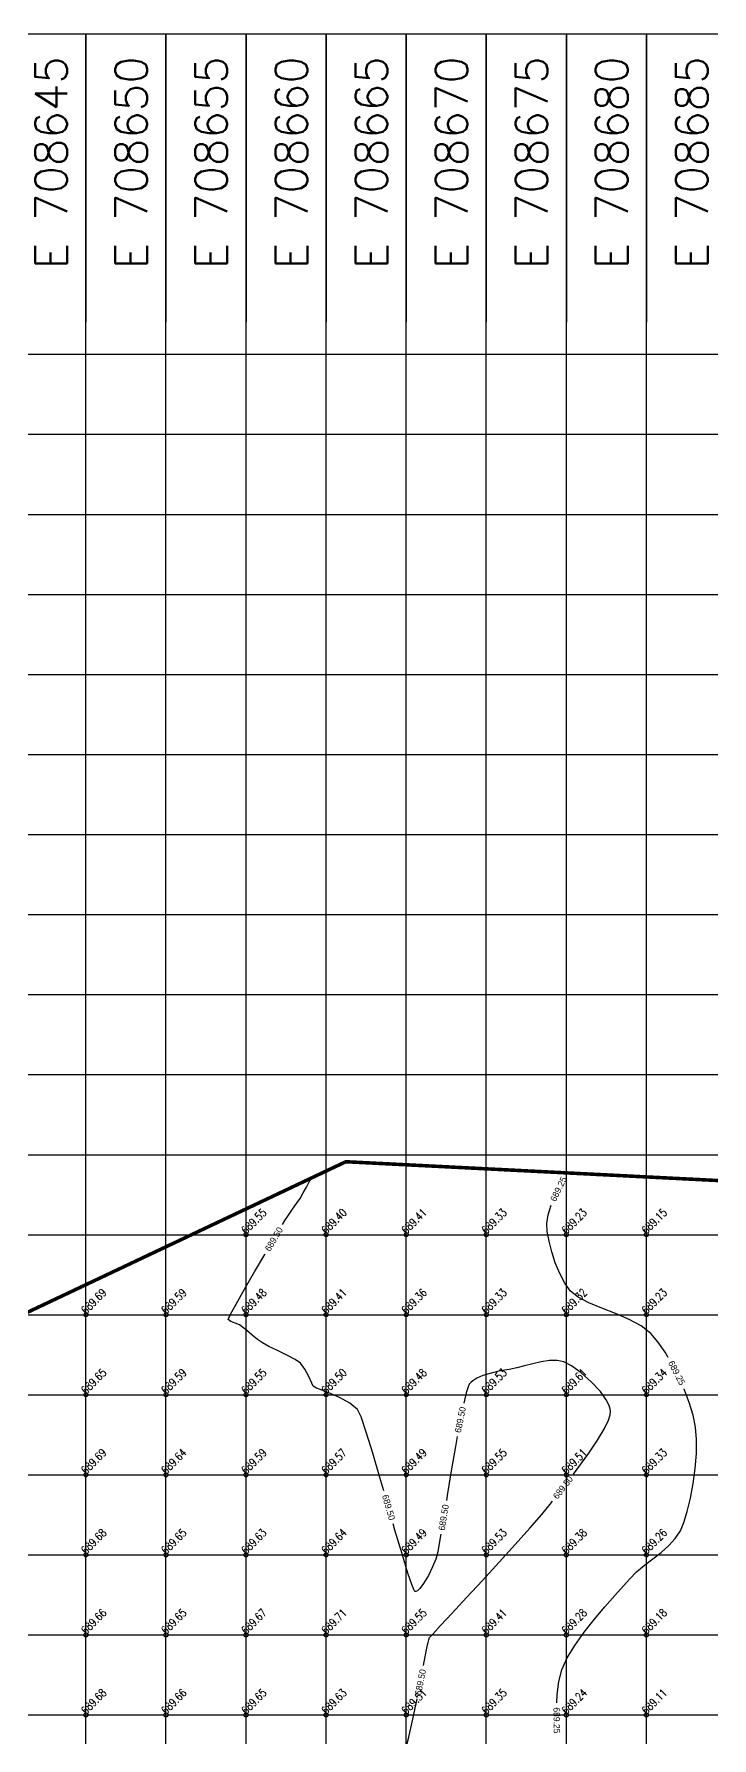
# Model space of a CAD drawing. Header units: millimetres. Extents: x 708400 to 708940, y 1331410 to 1331890.
# Drawn here: x 708641.8 to 708684.1, y 1331783.6 to 1331890 of the extents above; entities that cross this region are included whole.
import ezdxf
from ezdxf.enums import TextEntityAlignment as Align

# ---------------------------------------------------------------- set-up
doc = ezdxf.new("R2010")
doc.units = ezdxf.units.MM
doc.header["$PDMODE"] = 32
doc.header["$PDSIZE"] = 0.25
for name, color, linetype in [('BLOCK LEVELS', 251, 'Continuous'), ('BOUNDARY', 7, 'Continuous'), ('CONT-MJR', 210, 'Continuous'), ('CONT-MNR', 90, 'Continuous'), ('grid', 4, 'Continuous')]:
    doc.layers.add(name, color=color, linetype=linetype)
doc.styles.add('RS', font='romans.shx', dxfattribs={"height": 5})

msp = doc.modelspace()

# ---------------------------------------------------------------- linework, layer by layer
msp.add_lwpolyline([(708400, 1331410), (708940, 1331410), (708940, 1331890), (708400, 1331890)], close=True)
at = {"layer": 'BLOCK LEVELS', "color": 251}
for p in [(708655, 1331815, 689.55), (708660, 1331815, 689.4), (708665, 1331815, 689.41), (708670, 1331815, 689.33), (708675, 1331815, 689.23), (708680, 1331815, 689.15), (708645, 1331810, 689.69), (708650, 1331810, 689.59), (708655, 1331810, 689.48), (708660, 1331810, 689.41), (708665, 1331810, 689.36), (708670, 1331810, 689.33), (708675, 1331810, 689.32), (708680, 1331810, 689.23), (708645, 1331805, 689.65), (708650, 1331805, 689.59), (708655, 1331805, 689.55), (708660, 1331805, 689.5), (708665, 1331805, 689.48), (708670, 1331805, 689.53), (708675, 1331805, 689.61), (708680, 1331805, 689.34), (708645, 1331800, 689.69), (708650, 1331800, 689.64), (708655, 1331800, 689.59), (708660, 1331800, 689.57), (708665, 1331800, 689.49), (708670, 1331800, 689.55), (708675, 1331800, 689.51), (708680, 1331800, 689.33), (708645, 1331795, 689.68), (708650, 1331795, 689.65), (708655, 1331795, 689.63), (708660, 1331795, 689.64), (708665, 1331795, 689.49), (708670, 1331795, 689.53), (708675, 1331795, 689.38), (708680, 1331795, 689.26), (708645, 1331790, 689.66), (708650, 1331790, 689.65), (708655, 1331790, 689.67), (708660, 1331790, 689.71), (708665, 1331790, 689.55), (708670, 1331790, 689.41), (708675, 1331790, 689.28), (708680, 1331790, 689.18), (708645, 1331785, 689.68), (708650, 1331785, 689.66), (708655, 1331785, 689.65), (708660, 1331785, 689.63), (708665, 1331785, 689.51), (708670, 1331785, 689.35), (708675, 1331785, 689.24), (708680, 1331785, 689.11)]:
    msp.add_point(p, dxfattribs=at)
at = {"layer": 'BOUNDARY', "ltscale": 0.5, "const_width": 0.221, "elevation": 692.39}
msp.add_lwpolyline([(708710.45, 1331642.1), (708710.07, 1331653.8), (708708.68, 1331680.75), (708706.25, 1331717.47), (708704.33, 1331740.93), (708704.89, 1331747.47), (708708.11, 1331761.17), (708710.7, 1331767.7), (708715.5, 1331773.49), (708723.47, 1331784.82), (708743.11, 1331815.42), (708661.23, 1331819.56), (708617.7, 1331798.96), (708573.07, 1331758.94), (708572.73, 1331724.14), (708515.7, 1331722), (708515.6, 1331697.78), (708517.77, 1331681.44), (708519.21, 1331658.97), (708520.12, 1331654.4), (708517.91, 1331623.96)], dxfattribs=at)
at = {"layer": 'CONT-MJR', "elevation": 689.5, "flags": 128}
for points in [[(708657.28, 1331815.64), (708657.43, 1331815.88), (708657.66, 1331816.23), (708657.91, 1331816.6), (708658.16, 1331816.95), (708658.37, 1331817.27), (708658.56, 1331817.61), (708658.77, 1331817.98), (708658.95, 1331818.31), (708659.08, 1331818.54)], [(708663.6, 1331799), (708663.36, 1331799.83), (708662.91, 1331801.36), (708662.51, 1331802.67), (708662.18, 1331803.62), (708661.96, 1331804.09), (708661.49, 1331804.47), (708660.84, 1331804.83), (708660.16, 1331805.12), (708659.62, 1331805.33), (708659.39, 1331805.41), (708659.29, 1331805.47), (708659.2, 1331805.53), (708659.11, 1331805.72), (708658.92, 1331806.14), (708658.67, 1331806.61), (708658.4, 1331806.98), (708658.06, 1331807.21), (708657.55, 1331807.48), (708656.97, 1331807.76), (708656.43, 1331808.02), (708656.03, 1331808.24), (708655.72, 1331808.46), (708655.38, 1331808.73), (708655.05, 1331809.01), (708654.78, 1331809.23), (708654.59, 1331809.37), (708654.33, 1331809.48), (708654.04, 1331809.57), (708653.88, 1331809.7), (708654.01, 1331809.99), (708654.38, 1331810.66), (708654.91, 1331811.6), (708655.53, 1331812.68), (708656.17, 1331813.77), (708656.19, 1331813.8)], [(708675.44, 1331800.05), (708675.78, 1331800.5), (708676.4, 1331801.35), (708676.95, 1331802.16), (708677.39, 1331802.9), (708677.63, 1331803.42), (708677.73, 1331803.74), (708677.76, 1331803.93), (708677.76, 1331804.01), (708677.74, 1331804.11), (708677.67, 1331804.33), (708677.49, 1331804.69), (708677.13, 1331805.2), (708676.55, 1331805.82), (708675.92, 1331806.38), (708675.32, 1331806.81), (708674.84, 1331807.07), (708674.42, 1331807.15), (708673.94, 1331807.14), (708673.42, 1331807.06), (708672.9, 1331806.94), (708672.38, 1331806.81), (708671.91, 1331806.69), (708671.42, 1331806.59), (708670.87, 1331806.49), (708670.31, 1331806.36), (708669.78, 1331806.2), (708669.4, 1331806.03), (708669.16, 1331805.88), (708669.03, 1331805.77), (708668.97, 1331805.71), (708668.94, 1331805.66), (708668.87, 1331805.5), (708668.75, 1331805.13), (708668.59, 1331804.48)], [(708668.18, 1331802.39), (708668.07, 1331801.78), (708667.81, 1331800.25), (708667.56, 1331798.72), (708667.51, 1331798.4)], [(708666.09, 1331788.1), (708666.13, 1331788.32), (708666.27, 1331789.06), (708666.34, 1331789.38), (708666.37, 1331789.53), (708666.41, 1331789.69), (708666.46, 1331789.83), (708666.66, 1331790.05), (708667.15, 1331790.59), (708667.87, 1331791.37), (708668.77, 1331792.33), (708669.76, 1331793.41), (708670.8, 1331794.54), (708671.8, 1331795.64), (708672.71, 1331796.66), (708673.46, 1331797.53), (708673.99, 1331798.17), (708674.14, 1331798.36)], [(708667.17, 1331796.29), (708667.13, 1331796.08), (708666.97, 1331795.2), (708666.86, 1331794.74), (708666.65, 1331794.26), (708666.39, 1331793.72), (708666.09, 1331793.21), (708665.86, 1331792.9), (708665.7, 1331792.75), (708665.61, 1331792.71), (708665.57, 1331792.71), (708665.54, 1331792.72), (708665.48, 1331792.83), (708665.35, 1331793.15), (708665.11, 1331793.85), (708664.74, 1331795.07), (708664.3, 1331796.55), (708664.19, 1331796.95)], [(708659.21, 1331775.24), (708659.53, 1331775.97), (708660, 1331777), (708660.31, 1331777.62), (708660.48, 1331777.94), (708660.56, 1331778.05), (708660.6, 1331778.08), (708660.65, 1331778.1), (708660.79, 1331778.12), (708661.03, 1331778.08), (708661.4, 1331777.97), (708661.86, 1331777.84), (708662.23, 1331777.86), (708662.46, 1331778.06), (708662.79, 1331778.49), (708663.18, 1331779.07), (708663.6, 1331779.76), (708664.01, 1331780.48), (708664.38, 1331781.18), (708664.66, 1331781.81), (708664.88, 1331782.5), (708665.14, 1331783.53), (708665.41, 1331784.74), (708665.68, 1331786.01)]]:
    msp.add_lwpolyline(points, dxfattribs=at)
at = {"layer": 'CONT-MNR', "elevation": 689.25, "flags": 128}
for points in [[(708674.99, 1331818.84), (708675.01, 1331818.86)], [(708681.36, 1331807.34), (708681.16, 1331807.67), (708680.71, 1331808.31), (708680.27, 1331808.83), (708679.67, 1331809.31), (708678.92, 1331809.71), (708678.07, 1331810.07), (708677.22, 1331810.41), (708676.41, 1331810.74), (708675.74, 1331811.09), (708675.25, 1331811.48), (708674.9, 1331811.97), (708674.59, 1331812.57), (708674.31, 1331813.24), (708674.09, 1331813.93), (708673.92, 1331814.6), (708673.81, 1331815.21), (708673.78, 1331815.7), (708673.86, 1331816.24), (708674.06, 1331816.85)], [(708674.4, 1331785.76), (708674.42, 1331786.29), (708674.52, 1331787.1), (708674.71, 1331787.83), (708675.05, 1331788.56), (708675.53, 1331789.35), (708676.11, 1331790.17), (708676.75, 1331790.98), (708677.4, 1331791.76), (708678.02, 1331792.46), (708678.56, 1331793.06), (708678.97, 1331793.51), (708679.39, 1331793.94), (708679.88, 1331794.35), (708680.4, 1331794.75), (708680.91, 1331795.16), (708681.39, 1331795.59), (708681.8, 1331796.03), (708682.12, 1331796.5), (708682.34, 1331797.02), (708682.55, 1331797.72), (708682.75, 1331798.54), (708682.92, 1331799.45), (708683.05, 1331800.39), (708683.12, 1331801.33), (708683.13, 1331802.2), (708683.06, 1331802.98), (708682.91, 1331803.73), (708682.67, 1331804.53), (708682.36, 1331805.35), (708682.35, 1331805.37)]]:
    msp.add_lwpolyline(points, dxfattribs=at)
at = {"layer": 'grid'}
for p, q in [((708645, 1331890), (708645, 1331872)), ((708645, 1331410), (708645, 1331890)), ((708650, 1331890), (708650, 1331872)), ((708650, 1331410), (708650, 1331890)), ((708655, 1331890), (708655, 1331872)), ((708655, 1331410), (708655, 1331890)), ((708660, 1331890), (708660, 1331872)), ((708660, 1331410), (708660, 1331890)), ((708665, 1331890), (708665, 1331872)), ((708665, 1331410), (708665, 1331890)), ((708670, 1331890), (708670, 1331872)), ((708670, 1331410), (708670, 1331890)), ((708675, 1331890), (708675, 1331872)), ((708675, 1331410), (708675, 1331890)), ((708680, 1331890), (708680, 1331872)), ((708680, 1331410), (708680, 1331890)), ((708400, 1331870), (708845, 1331870)), ((708400, 1331865), (708845, 1331865)), ((708400, 1331860), (708845, 1331860)), ((708400, 1331855), (708845, 1331855)), ((708400, 1331850), (708845, 1331850)), ((708400, 1331845), (708845, 1331845)), ((708400, 1331840), (708845, 1331840)), ((708400, 1331835), (708845, 1331835)), ((708400, 1331830), (708845, 1331830)), ((708400, 1331825), (708845, 1331825)), ((708400, 1331820), (708845, 1331820)), ((708400, 1331815), (708845, 1331815)), ((708400, 1331810), (708845, 1331810)), ((708400, 1331805), (708845, 1331805)), ((708400, 1331800), (708845, 1331800)), ((708400, 1331795), (708845, 1331795)), ((708400, 1331790), (708845, 1331790)), ((708400, 1331785), (708845, 1331785))]:
    msp.add_line(p, q, dxfattribs=at)

# ---------------------------------------------------------------- texts
at = {"layer": 'BLOCK LEVELS', "color": 251, "style": 'RS', "width": 0.8}
for s, p in [('689.55', (708655, 1331815, 689.55)), ('689.40', (708660, 1331815, 689.4)), ('689.41', (708665, 1331815, 689.41)), ('689.33', (708670, 1331815, 689.33)), ('689.23', (708675, 1331815, 689.23)), ('689.15', (708680, 1331815, 689.15)), ('689.69', (708645, 1331810, 689.69)), ('689.59', (708650, 1331810, 689.59)), ('689.48', (708655, 1331810, 689.48)), ('689.41', (708660, 1331810, 689.41)), ('689.36', (708665, 1331810, 689.36)), ('689.33', (708670, 1331810, 689.33)), ('689.32', (708675, 1331810, 689.32)), ('689.23', (708680, 1331810, 689.23)), ('689.65', (708645, 1331805, 689.65)), ('689.59', (708650, 1331805, 689.59)), ('689.55', (708655, 1331805, 689.55)), ('689.50', (708660, 1331805, 689.5)), ('689.48', (708665, 1331805, 689.48)), ('689.53', (708670, 1331805, 689.53)), ('689.61', (708675, 1331805, 689.61)), ('689.34', (708680, 1331805, 689.34)), ('689.69', (708645, 1331800, 689.69)), ('689.64', (708650, 1331800, 689.64)), ('689.59', (708655, 1331800, 689.59)), ('689.57', (708660, 1331800, 689.57)), ('689.49', (708665, 1331800, 689.49)), ('689.55', (708670, 1331800, 689.55)), ('689.51', (708675, 1331800, 689.51)), ('689.33', (708680, 1331800, 689.33)), ('689.68', (708645, 1331795, 689.68)), ('689.65', (708650, 1331795, 689.65)), ('689.63', (708655, 1331795, 689.63)), ('689.64', (708660, 1331795, 689.64)), ('689.49', (708665, 1331795, 689.49)), ('689.53', (708670, 1331795, 689.53)), ('689.38', (708675, 1331795, 689.38)), ('689.26', (708680, 1331795, 689.26)), ('689.66', (708645, 1331790, 689.66)), ('689.65', (708650, 1331790, 689.65)), ('689.67', (708655, 1331790, 689.67)), ('689.55', (708665, 1331790, 689.55)), ('689.28', (708675, 1331790, 689.28)), ('689.18', (708680, 1331790, 689.18)), ('689.71', (708660, 1331790, 689.71)), ('689.41', (708670, 1331790, 689.41)), ('689.68', (708645, 1331785, 689.68)), ('689.66', (708650, 1331785, 689.66)), ('689.65', (708655, 1331785, 689.65)), ('689.63', (708660, 1331785, 689.63)), ('689.51', (708665, 1331785, 689.51)), ('689.35', (708670, 1331785, 689.35)), ('689.24', (708675, 1331785, 689.24)), ('689.11', (708680, 1331785, 689.11))]:
    msp.add_text(s, height=0.5, rotation=45.0066, dxfattribs=at).set_placement(p)
at = {"layer": 'CONT-MJR', "char_height": 0.4, "attachment_point": 5}
for insert, rotation in [((708656.74, 1331814.72, 689.5), 59.3921), ((708668.38, 1331803.44, 689.5), 78.5761), ((708674.79, 1331799.21, 689.5), 52.1561), ((708663.9, 1331797.97, 689.5), 286.0255), ((708667.34, 1331797.34, 689.5), 80.7936), ((708665.89, 1331787.05, 689.5), 78.7122)]:
    msp.add_mtext('{689.50}', dxfattribs=dict(at, insert=insert, rotation=rotation))
at = {"layer": 'CONT-MNR', "char_height": 0.4, "attachment_point": 5}
for insert, rotation in [((708674.51, 1331817.85, 689.25), 64.1085), ((708681.89, 1331806.37, 689.25), 297.3728), ((708674.4, 1331784.66, 689.25), 270.8191)]:
    msp.add_mtext('{689.25}', dxfattribs=dict(at, insert=insert, rotation=rotation))
at = {"layer": 'grid', "style": 'RS'}
for s, p in [('E 708645', (708644.43, 1331888.61)), ('E 708650', (708649.43, 1331888.61)), ('E 708655', (708654.43, 1331888.61)), ('E 708660', (708659.43, 1331888.61)), ('E 708665', (708664.43, 1331888.61)), ('E 708670', (708669.43, 1331888.61)), ('E 708675', (708674.43, 1331888.61)), ('E 708680', (708679.43, 1331888.61)), ('E 708685', (708684.43, 1331888.61))]:
    msp.add_text(s, height=2, rotation=90, dxfattribs=at).set_placement(p, align=Align.BOTTOM_RIGHT)

doc.saveas('drawing.dxf')
